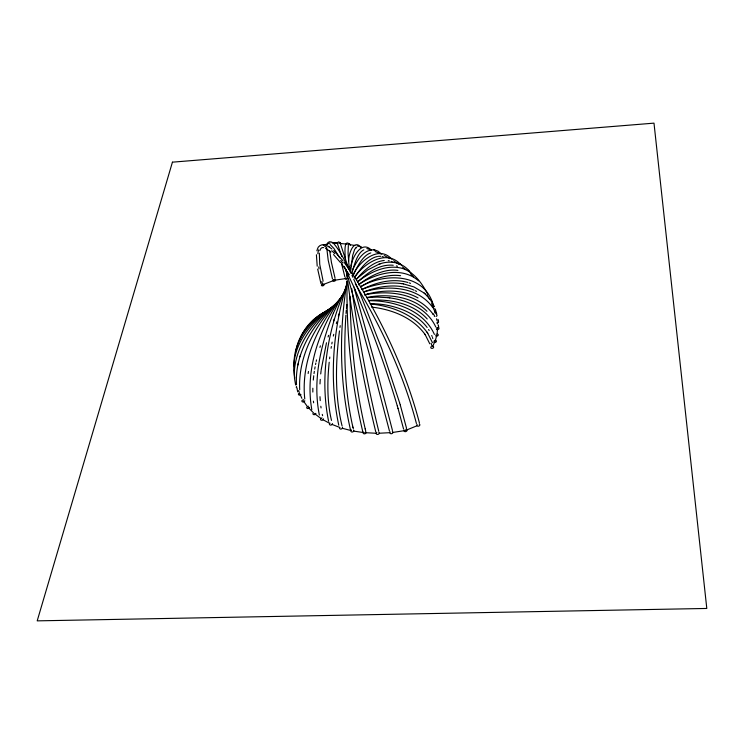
<?xml version="1.0" encoding="UTF-8"?>
<svg xmlns="http://www.w3.org/2000/svg" width="744" height="744" viewBox="0 0 744 744"><rect width="100%" height="100%" fill="white"/><g stroke="black" fill="none" stroke-linecap="round" stroke-linejoin="round"><path stroke-width="1.12" d="M312.843 388.21L312.833 392.06M437.593 327.779L437.119 333.442M335.284 304.966C311.308 320.255 288.598 347.885 294.782 378.082M316.405 254.755L317.204 266.175M347.057 281.027C346.304 331.517 351.056 382.332 362.737 431.501M294.401 370.614L294.494 378.175L295.619 384.992M319.985 383.941L320.246 379.384M337.227 243.558L337.302 243M345.3 268.249L347.336 275.233L347.216 277.307L346.565 271.616M294.503 369.247C297.302 342.287 315.363 319.223 336.558 303.506M294.392 370.791L294.512 369.071M345.895 315.186C343.607 352.042 344.5 389.484 352.554 425.642M350.536 272.257L352.647 255.555L354.674 249.268L356.692 247.324L355.958 247.557M346.025 313.457L346.304 310.099M346.444 308.481L346.825 304.482M313.289 380.072L313.512 377.803M329.201 362.254C327.202 381.421 327.081 402.262 331.498 420.416M320.72 373.953L321.073 370.782M313.494 377.924L313.745 375.748M329.601 358.766L329.815 357.027M319.353 253.155L319.725 264.25L323.119 281.167M339.487 330.913C335.563 362.198 334.614 395.696 342.054 425.847M321.166 369.973L326.486 342.77M314.024 373.553L314.349 371.349M339.971 327.416L340.231 325.677M348.611 261.237C348.369 255.285 353.27 238.099 361.082 247.389M308.137 373.516L308.462 371.479M331.08 348.266L331.368 346.518M314.703 369.117L315.103 366.829M298.019 364.904L298.316 363.295M296.103 349.94C299.451 331.285 314.442 317.056 330.615 308.546M331.824 343.895L332.14 342.147M347.132 281.009C339.041 330.094 339.311 381.133 350.461 429.716M315.549 364.523L315.865 362.988M333.349 336.065L333.721 334.344M436.821 335.07L435.556 339.776M316.2 361.435L316.544 359.891M316.888 250.793L317.084 250.012M351.968 273.113C354.358 264.306 357.492 252.848 363.835 249.835M348.341 245.464L348.062 253.193L349.076 266.584M336.325 323.491L336.762 321.864M349.913 269.086L350.34 267.598M337.367 242.814L338.501 241.893L339.989 242.516M328.104 336.986L328.588 335.349M338.362 316.219L339.087 313.847M327.081 244.395C327.788 240.163 332.921 241.595 334.474 244.441C341.533 253.165 346.127 263.553 351.094 273.532M319.92 347.402L320.413 345.839M299.953 356.767L300.474 355.121M350.768 266.157C352.34 257.694 361.268 239.763 371.349 250.077M319.846 250.672C320.599 248.133 321.919 247.231 323.687 247.622M347.206 282.832C333.014 328.495 328.82 378.24 338.762 425.205M317.316 249.287C318.227 245.092 323.259 243.409 326.774 245.594M299.851 339.655L300.26 338.455M333.461 321.11L334.354 318.813M434.998 341.338L432.608 346.565M353.261 275.457C356.832 266.938 363.137 255.118 370.81 252.904M333.405 313.103C320.432 345.03 312.499 380.742 319.362 415.059M300.716 337.264C305.617 325.63 315.409 316.377 326.718 310.992M333.377 313.168L339.292 300.567L345.495 289.658M346.518 286.338C327.89 328.123 319.343 376.129 328.625 421.337M352.507 269.821C356.906 261.432 362.905 249.473 373.981 249.835M306.091 328.681L306.853 327.472M354.404 278.061C359.557 269.57 367.61 258.466 377.45 256.475M353.539 273.755C360.087 260.93 379.161 244.646 391.986 259.368M307.551 326.439L313.708 319.548M344.221 292.755C320.255 325.891 304.529 368.485 311.81 409.646M356.506 279.335C363.667 270.407 373.758 261.404 384.257 260.474M355.232 276.154C364.737 263.246 385.783 249.435 399.928 263.702M342.705 295.647C318.265 323.649 300.753 361.119 304.761 398.961M357.594 282.078C367.917 272.313 379.626 263.953 393.241 265.255M341.208 298.158C316.795 321.799 297.935 354.842 299.702 389.707M356.804 278.674L367.666 269.988L378.882 264.269M338.064 301.711C314.238 322.189 294.466 352.219 296.512 384.778M314.182 319.232L320.571 314.433L329.025 309.644M358.552 284.84C369.442 276.033 384.536 268.389 397.919 270.388M358.236 281.288C370.558 271.941 386.675 264.055 402.43 268.435C414.269 272.257 422.081 283.436 427.577 293.954M331.08 307.979C310.955 320.041 292.159 341.375 294.261 366.299M361.007 286.579C373.032 279.037 387.289 273.885 400.588 275.699M359.399 284.05C376.408 273.076 401.695 266.026 418.602 280.879M416.779 425.875L405.489 430.469L393.176 432.394M360.524 286.793C383.095 273.401 421.495 272.518 432.097 301.45M361.789 289.509C376.511 282.227 392.469 278.07 407.87 282.469M324.114 284.189L334.214 280.293L348.155 278.191M323.231 245.297L330.048 243.056M364.169 291.75C380.249 285.519 399.072 283.39 414.045 290.132M363.091 288.951C375.348 284.31 388.712 281.79 401.797 283.631M380.007 263.878C389.754 260.279 401.714 262.288 408.642 270.379M378.659 264.343L380.231 263.804M364.765 294.782L368.113 293.861M363.928 291.918C386.768 284.952 417.728 286.049 432.822 307.663M368.038 293.88C384.676 289.63 403.453 289.63 418.035 297.935M364.523 294.894C388.368 289.872 418.202 293.173 433.306 314.545M366.783 297.488C387.578 293.201 412.808 296.614 426.972 311.29M366.671 297.656L377.273 297.079L388.033 297.684M378.389 256.336L380.891 256.308M368.643 300.455C389.465 298.446 413.227 303.394 427.233 318.99M389.679 432.683L379.403 433.231M368.587 300.697C393.743 300.427 423.327 309.811 434.412 334.409M376.046 433.25L364.616 432.655M370.289 303.664C391.539 303.599 415.143 311.513 427.149 327.49M332.196 242.888L337.72 243.26M339.831 243.437L346.583 244.116M370.279 303.961C391.642 305.951 413.924 314.489 427.037 332.233M371.628 307.086C391.828 309.383 412.316 317.353 424.657 333.917M363.044 432.487L353.837 431.12M389.707 297.888C408.093 300.251 427.735 309.272 435.779 326.979M387.94 297.674L389.81 297.907M374.492 249.91L377.961 251.137L381.858 254.243M373.73 249.798L374.743 249.947M403.239 283.855L413.897 286.896L424.061 292.969M401.63 283.603L403.415 283.882M347.699 244.246L354.869 245.501M388.247 260.623L389.261 260.819M350.889 430.516L342.417 428.302M357.12 245.948L361.435 247.008M382.416 256.559L383.29 256.801M396.403 265.906L397.491 266.25M366.848 248.543L371.061 249.938M350.461 245.232C342.956 236.322 345.29 256.531 345.421 259.349M339.729 427.428L332.112 424.461M409.219 282.897L410.539 283.38M375.162 251.518L380.668 253.797M391.251 261.395L392.218 261.767M384.239 255.564L390.014 258.587M329.722 423.364L323.045 419.746M325.463 248.217L330.941 252.086M330.094 244.534L333.926 248.468L339.701 257.805M415.338 290.746L416.584 291.406M327.518 245.957L328.513 246.543M393.604 260.763L398.877 264.269M329.099 246.915L331.908 248.998M328.299 246.404L329.322 247.045M320.971 418.444L314.396 413.543M402.383 266.836L405.852 269.598M424.945 293.722L430.451 299.767L434.384 306.677M423.894 292.829L425.112 293.861M312.731 412.074L308.174 407.414M333.693 250.57L342.9 260.716M410.679 273.95L413.599 276.805M400.579 264.362L401.509 265.394M399.77 263.534L400.737 264.52M333.517 254.56L340.566 262.66M409.312 271.142L410.976 273.243M408.493 270.221L409.46 271.3M306.844 405.824L303.329 400.849M343.961 262.074L355.539 278.535M341.617 263.999L349.42 274.834M340.055 242.609L348.657 268.891M349.568 243.855L349.959 244.395M427.642 333.117L432.459 342.696M424.545 333.758L425.345 334.912M337.59 244.125L341.822 256.624M426.926 332.075L427.754 333.275M425.243 334.754L429.772 343.793M356.655 280.274C383.83 324.644 406.224 372.484 419.43 422.927M355.437 278.377L356.748 280.423M428.553 329.508L429.195 330.531M355.288 283.855C381.56 327.36 403.862 375.357 416.417 423.503M433.64 308.937L436.012 313.438M427.223 294.875L428.153 296.493M301.878 398.338L299.516 393.148M429 298.065L429.772 299.572M344.221 266.399L353.865 286.989M340.259 242.925L340.51 243.428M351.977 275.401L352.87 277.326M432.896 313.531L433.389 314.6M353.772 279.288L358.701 290.318M353.8 286.831L354.86 289.249M359.659 292.541L381.7 348.592L399.602 402.737M354.795 289.1C371.005 326.495 385.727 366.987 397.352 406.057M358.636 290.179L359.715 292.671M431.65 303.589L433.575 308.462M431.734 335.498L432.134 336.511M432.459 302.445L432.943 303.859M432.022 301.255L432.534 302.641M299.2 392.293L298.623 390.553M435.296 308.993L436.765 314.042M432.487 337.525L432.822 338.557M400.272 405.024L406.568 428.395M399.556 402.588L400.319 405.182M397.305 405.899L398.049 408.456M347.336 275.233L347.876 277.103M434.412 310.787L435.045 312.982M398.003 408.298L403.555 428.972M348.434 279.019L369.703 355.604L389.475 431.092M354.311 288.393L375.153 363.853L392.479 430.525M438.104 324.719L438.476 326.067M433.315 305.096L433.65 306.351M320.924 283.501L317.688 269.114M352.916 427.112L353.344 428.749M332.438 278.861L328.216 260.307L326.737 247.938M365.192 428.842L365.676 430.739M375.767 431.846C363.584 382.165 354.442 331.74 347.671 281.046M335.079 278.256L331.452 262.558L329.657 250.654M344.872 276.917L341.431 263.069M378.77 431.288C367.676 386.034 359.333 340.129 352.507 294.047M347.113 274.713L345.932 269.942M365.248 429.046C355.065 385.597 350.787 340.882 349.94 296.317M352.507 425.438L352.972 427.326M438.421 325.863L438.755 327.23M438.067 319.418L438.356 320.618M322.598 415.691L322.282 414.38M297.73 391.883L297.107 388.991M436.561 318.767L436.914 320.404M320.822 406.243L321.064 407.945M352.396 293.257L351.754 288.672M437.202 322.059L437.398 323.677M313.41 401.174L313.615 402.802M349.392 269.598L349.048 266.352M320.236 400.616L319.985 396.701M432.664 346.258A1.451 1.051 -11.1 0 1 433.482 347.662A1.451 1.051 -11.1 0 1 431.39 348.257A1.451 1.051 -11.1 0 1 431.129 346.695M435.556 340.315A1.442 1.042 -10.9 0 1 436.003 341.998A1.442 1.042 -10.9 0 1 433.668 341.84M434.245 340.519A1.442 1.042 -10.9 0 1 434.617 340.361M437.342 334.047A1.442 1.032 -10.8 0 1 437.9 335.656A1.442 1.032 -10.8 0 1 435.575 335.683M436.021 334.279A1.442 1.032 -10.8 0 1 436.365 334.121M437.77 327.565A1.432 1.023 -10.7 0 1 438.774 329.053A1.432 1.023 -10.7 0 1 436.375 329.257M436.365 328.178A1.432 1.023 -10.7 0 1 437.063 327.686M437.881 321.101A1.423 1.014 -10.7 0 1 437.044 323.091M436.356 314.619A1.414 1.004 -10.8 0 1 436.347 316.358M434.896 316.488A1.414 1.004 -10.8 0 1 434.496 315.056M297.274 388.117A1.46 1.06 -17.8 0 1 296.614 386.48M433.399 308.239A1.414 0.995 -10.9 0 1 434.152 308.741M300.948 394.562A1.469 1.069 -17.9 0 1 298.921 394.98A1.469 1.069 -17.9 0 1 298.753 393.455M304.77 400.681A1.479 1.088 -17.9 0 1 302.678 401.937A1.479 1.088 -17.9 0 1 302.436 400.105M303.236 399.761A1.479 1.088 -17.9 0 1 303.626 399.723M309.597 407.442A1.488 1.097 -17.8 0 1 307.467 408.493A1.488 1.097 -17.8 0 1 307.16 406.745M307.663 406.429A1.488 1.097 -17.8 0 1 308.602 406.28M315.856 413.366A1.497 1.107 -17.7 0 1 313.68 414.622A1.497 1.107 -17.7 0 1 313.615 412.688M323.454 418.816A1.497 1.125 -17.4 0 1 321.399 420.221A1.497 1.125 -17.4 0 1 321.064 418.314M321.743 417.998A1.497 1.125 -17.4 0 1 322.012 417.942M332.354 423.531A1.507 1.135 -17.1 0 1 331.396 424.936A1.507 1.135 -17.1 0 1 329.601 424.638A1.507 1.135 -17.1 0 1 329.964 423.131M342.37 427.168A1.516 1.144 -16.7 0 1 341.952 428.684A1.516 1.144 -16.7 0 1 340.036 428.851A1.516 1.144 -16.7 0 1 339.803 427.382M353.66 430.125A1.516 1.153 -16.2 0 1 353.084 431.752A1.516 1.153 -16.2 0 1 351.066 431.585A1.516 1.153 -16.2 0 1 351.512 429.948M365.546 431.622A1.525 1.163 -15.5 0 1 365.797 433.25A1.525 1.163 -15.5 0 1 363.686 433.687A1.525 1.163 -15.5 0 1 363.435 432.05M378.854 432.366A1.525 1.172 -14.8 0 1 378.64 434.078A1.525 1.172 -14.8 0 1 376.492 434.087A1.525 1.172 -14.8 0 1 376.855 432.366M347.792 278.637A1.358 0.921 -14.1 0 1 345.867 279.205A1.358 0.921 -14.1 0 1 345.616 277.865M392.321 431.511A1.534 1.172 -14.1 0 1 392.609 433.148A1.534 1.172 -14.1 0 1 390.488 433.575A1.534 1.172 -14.1 0 1 390.2 431.948M334.447 279.344A1.358 0.921 -14.6 0 1 335.377 280.581A1.358 0.921 -14.6 0 1 333.238 281.065A1.358 0.921 -14.6 0 1 333.656 279.521M405.852 429.279A1.534 1.172 -13.3 0 1 406.912 430.739A1.534 1.172 -13.3 0 1 404.829 431.604A1.534 1.172 -13.3 0 1 404.187 429.976M323.287 283.994A1.358 0.921 -15.1 0 1 323.826 285.268A1.358 0.921 -15.1 0 1 321.854 285.752A1.358 0.921 -15.1 0 1 321.799 284.357M419.235 423.968A1.525 1.172 -12.5 0 1 419.551 425.596A1.525 1.172 -12.5 0 1 417.431 426.033A1.525 1.172 -12.5 0 1 417.114 424.406M322.701 284.915A114.502 20.497 65.1 0 1 321.817 281.539M319.037 268.872A114.502 20.497 65.1 0 1 318.72 266.929M317.874 253.806A114.502 20.497 65.1 0 1 318.618 249.863M324.728 246.376A114.502 20.497 65.1 0 1 326.625 247.157M331.694 250.774A114.502 20.497 65.1 0 1 334.688 253.611M340.724 260.437A114.502 20.497 65.1 0 1 342.863 263.125M431.139 343.31A65.202 43.803 6.5 0 1 431.985 346.304M172.431 162.164L37.2 620.859L706.8 608.452L653.995 123.141L172.431 162.164M337.776 243.269L334.037 242.981L337.869 243.288"/></g></svg>
